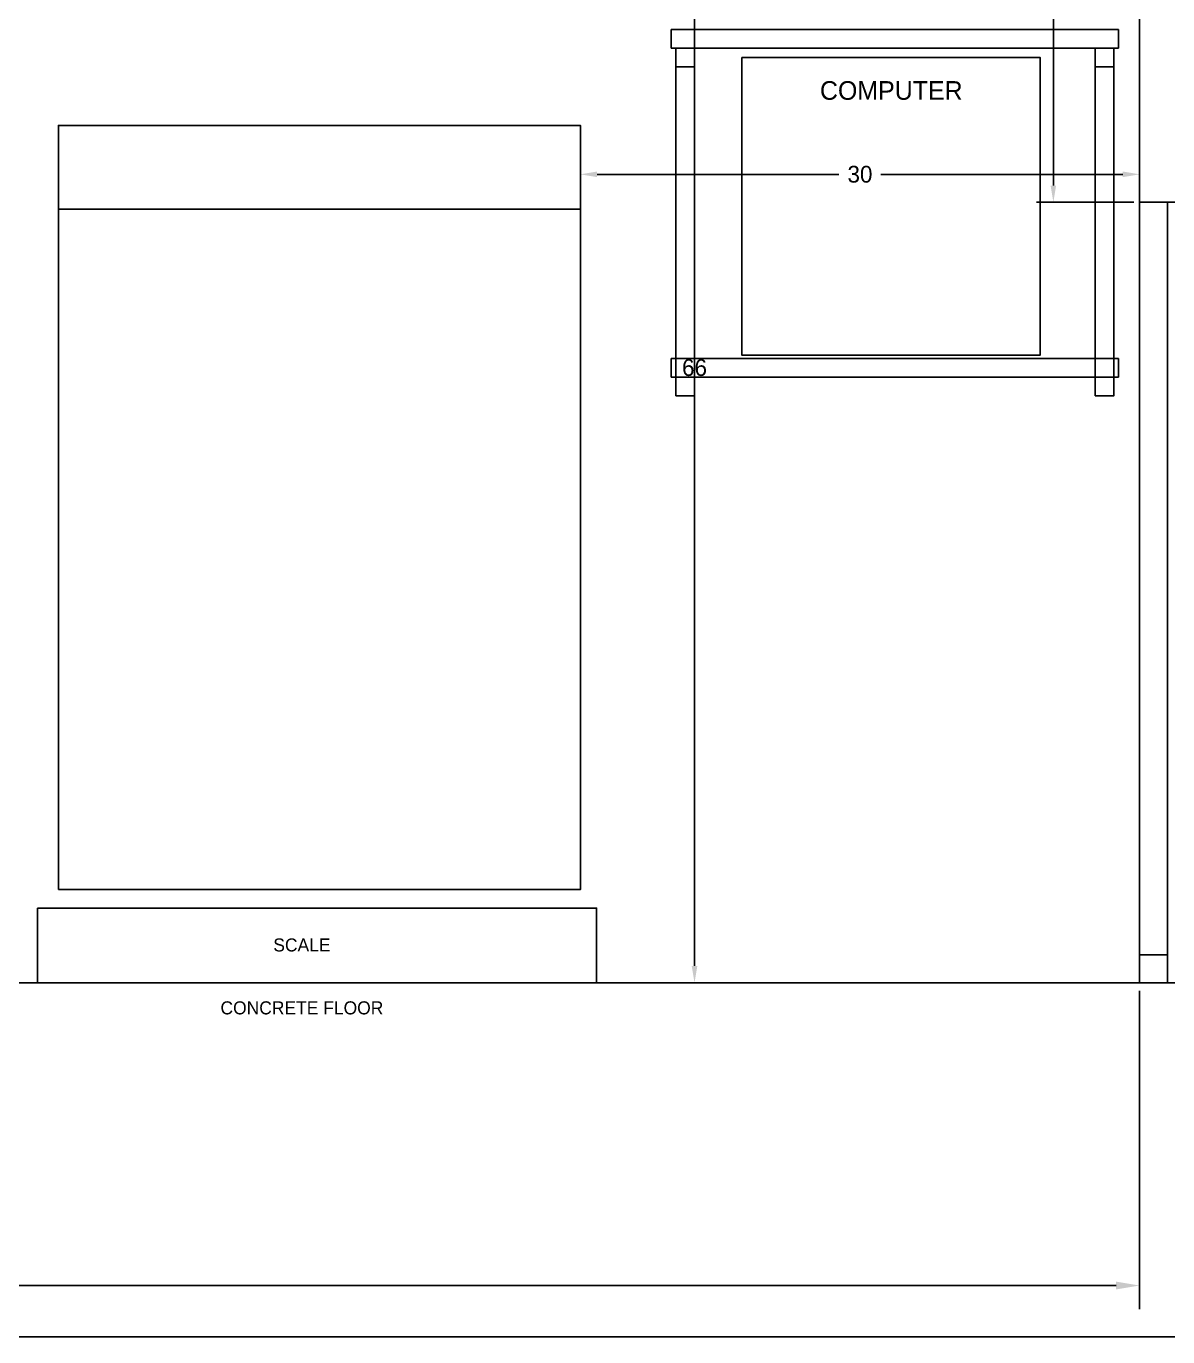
# Model space of a CAD drawing. Header units: inches. Extents: x -336 to 270, y -55 to 410.
# Drawn here: x -1.5 to 59.8, y -55.2 to 15.1 of the extents above; entities that cross this region are included whole.
import ezdxf

# ---------------------------------------------------------------- set-up
doc = ezdxf.new("R2010")
doc.units = ezdxf.units.IN
doc.header["$MEASUREMENT"] = 0
doc.layers.get('DEFPOINTS').update_dxf_attribs({"linetype": 'CONTINUOUS'})
for name, color, linetype in [('CABINET', 6, 'CONTINUOUS'), ('CONT', 1, 'CONTINUOUS'), ('ELEC', 1, 'CONTINUOUS')]:
    doc.layers.add(name, color=color, linetype=linetype)
doc.dimstyles.get("Standard").update_dxf_attribs({"dimtxt": 0.18, "dimasz": 0.18, "dimexe": 0.18, "dimexo": 0.0625, "dimgap": 0.09, "dimtad": 0, "dimtih": 1, "dimtoh": 1, "dimdec": 4, "dimzin": 0, "dimdsep": 46, "dimtxsty": 'Standard', "dimcen": 0.09, "dimadec": 0, "dimazin": 0, "dimtfac": 1, "dimtdec": 4, "dimtofl": 0, "dimtmove": 0, "dimatfit": 3, "dimfxl": 1, "dimtolj": 1, "dimtzin": 0, "dimarcsym": 0})

# ---------------------------------------------------------------- blocks, each defined once
blk = doc.blocks.new('*D7')
at = {"layer": 'CABINET', "color": 0, "lineweight": -2}
for p, q in [((29.313, 29.75), (35.275, 29.75)), ((34.375, 28.85), (34.375, -2.35)), ((34.375, -35.35), (34.375, -4.15)), ((29.438, -36.25), (35.275, -36.25))]:
    blk.add_line(p, q, dxfattribs=at)
at = {"layer": 'CABINET', "color": 0}
for points in [[(34.225, 28.85), (34.525, 28.85), (34.375, 29.75)], [(34.225, -35.35), (34.525, -35.35), (34.375, -36.25)]]:
    blk.add_solid(points, dxfattribs=at)
at = {"layer": 'DEFPOINTS', "color": 0}
for p in [(29, 29.75), (34.375, 29.75), (29.125, -36.25)]:
    blk.add_point(p, dxfattribs=at)
at = {"layer": 'CABINET', "color": 0, "insert": (34.375, -3.25), "char_height": 0.9, "attachment_point": 5}
blk.add_mtext('\\A1;66', dxfattribs=at)
blk = doc.blocks.new('*D10')
at = {"layer": 'CABINET', "color": 0, "lineweight": -2}
for p, q in [((28.25, 7.8125), (28.25, 6.225)), ((58.25, 7.8125), (58.25, 6.225)), ((29.15, 7.125), (42.125, 7.125)), ((57.35, 7.125), (44.375, 7.125))]:
    blk.add_line(p, q, dxfattribs=at)
at = {"layer": 'CABINET', "color": 0}
for points in [[(29.15, 7.275), (29.15, 6.975), (28.25, 7.125)], [(57.35, 7.275), (57.35, 6.975), (58.25, 7.125)]]:
    blk.add_solid(points, dxfattribs=at)
at = {"layer": 'DEFPOINTS', "color": 0}
for p in [(28.25, 8.125), (58.25, 8.125), (58.25, 7.125)]:
    blk.add_point(p, dxfattribs=at)
at = {"layer": 'CABINET', "color": 0, "insert": (43.25, 7.125), "char_height": 0.9, "attachment_point": 5}
blk.add_mtext('\\A1;30', dxfattribs=at)
blk = doc.blocks.new('*D11')
at = {"layer": 'CABINET', "color": 0, "lineweight": -2}
for p, q in [((57.9375, 35.625), (52.725, 35.625)), ((53.625, 34.725), (53.625, 21.525)), ((53.625, 6.525), (53.625, 19.725)), ((57.9375, 5.625), (52.725, 5.625))]:
    blk.add_line(p, q, dxfattribs=at)
at = {"layer": 'CABINET', "color": 0}
for points in [[(53.475, 34.725), (53.775, 34.725), (53.625, 35.625)], [(53.475, 6.525), (53.775, 6.525), (53.625, 5.625)]]:
    blk.add_solid(points, dxfattribs=at)
at = {"layer": 'DEFPOINTS', "color": 0}
for p in [(58.25, 35.625), (53.625, 5.625), (58.25, 5.625)]:
    blk.add_point(p, dxfattribs=at)
at = {"layer": 'CABINET', "color": 0, "insert": (53.625, 20.625), "char_height": 0.9, "attachment_point": 5}
blk.add_mtext('\\A1;30', dxfattribs=at)
blk = doc.blocks.new('*D21')
at = {"layer": 'DEFPOINTS', "color": 0}
for p in [(-235.125, -36.25), (58.25, -36.25), (58.25, -52.5)]:
    blk.add_point(p, dxfattribs=at)
at = {"layer": 'ELEC', "color": 0, "lineweight": -2}
for p, q in [((-235.125, -36.6875), (-235.125, -53.76)), ((58.25, -36.6875), (58.25, -53.76)), ((-233.865, -52.5), (-93.2675, -52.5)), ((56.99, -52.5), (-83.6075, -52.5))]:
    blk.add_line(p, q, dxfattribs=at)
at = {"layer": 'ELEC', "color": 0}
for points in [[(-233.865, -52.29), (-233.865, -52.71), (-235.125, -52.5)], [(56.99, -52.29), (56.99, -52.71), (58.25, -52.5)]]:
    blk.add_solid(points, dxfattribs=at)
at = {"layer": 'ELEC', "color": 0, "insert": (-88.4375, -52.5), "char_height": 1.26, "attachment_point": 5}
blk.add_mtext('\\A1;293 3/8', dxfattribs=at)

msp = doc.modelspace()

# ---------------------------------------------------------------- linework, layer by layer
at = {"layer": 'CABINET'}
for p, q in [((58.25, 35.625), (58.25, 5.625)), ((33.125, 14.896), (57.125, 14.896)), ((33.125, 13.896), (33.125, 14.896)), ((57.125, 14.896), (57.125, 13.896)), ((33.125, 13.896), (57.125, 13.896)), ((33.375, 12.896), (33.375, -3.755)), ((34.375, -3.755), (34.375, 12.896)), ((55.875, 12.896), (55.875, -3.755)), ((56.875, -3.755), (56.875, 12.896)), ((0.25, 5.25), (28.25, 5.25)), ((58.25, 5.625), (82.25, 5.625)), ((58.25, 5.625), (58.25, -36.25)), ((59.75, -36.25), (59.75, 5.625)), ((33.125, -2.755), (57.125, -2.755)), ((33.125, -3.755), (33.125, -2.755)), ((57.125, -2.755), (57.125, -3.755)), ((33.125, -3.755), (57.125, -3.755)), ((58.25, -34.75), (59.75, -34.75)), ((-235.125, -36.25), (270.375, -36.25)), ((58.25, -36.25), (59.75, -36.25))]:
    msp.add_line(p, q, dxfattribs=at)
for points in [[(33.375, 13.896), (34.375, 13.896), (34.375, 12.896), (33.375, 12.896)], [(36.9162, 13.4003), (52.9115, 13.4003), (52.9115, -2.5857), (36.9162, -2.5857)], [(55.875, 13.896), (56.875, 13.896), (56.875, 12.896), (55.875, 12.896)], [(0.25, -31.25), (28.25, -31.25), (28.25, 9.75), (0.25, 9.75)], [(33.375, -3.755), (34.375, -3.755), (34.375, -4.755), (33.375, -4.755)], [(55.875, -3.755), (56.875, -3.755), (56.875, -4.755), (55.875, -4.755)], [(-0.875, -32.25), (29.125, -32.25), (29.125, -36.25), (-0.875, -36.25)]]:
    msp.add_lwpolyline(points, close=True, dxfattribs=at)
at = {"layer": 'CONT'}
msp.add_line((-235.125, -55.25), (268.875, -55.25), dxfattribs=at)

# ---------------------------------------------------------------- texts
at = {"layer": 'CABINET', "insert": (37.25, 12.125), "char_height": 1, "attachment_point": 1}
msp.add_mtext_dynamic_manual_height_columns('\\pi3.8542;COMPUTER', width=15.375, gutter_width=2.5, heights=[0], dxfattribs=at)
at = {"layer": 'CABINET', "char_height": 0.7, "width": 19.625, "attachment_point": 2}
for s, insert in [('SCALE', (13.3125, -33.875)), ('CONCRETE FLOOR', (13.3125, -37.25))]:
    msp.add_mtext(s, dxfattribs=dict(at, insert=insert))

# ---------------------------------------------------------------- dimensions: what is measured, and where the dimension line sits
at = {"layer": 'CABINET'}
for base, p1, p2, picture, middle in [((53.625, 5.625), (58.25, 35.625), (58.25, 5.625), '*D11', (53.625, 20.625)), ((34.375, 29.75), (29.125, -36.25), (29, 29.75), '*D7', (34.375, -3.25))]:
    dim = msp.add_linear_dim(base=base, p1=p1, p2=p2, angle=90, dimstyle='Standard', override={"dimscale": 5, "dimdec": 3, "dimlunit": 5, "dimtdec": 3, "dimfrac": 2}, dxfattribs=at)
    dim.commit()
    dim.dimension.update_dxf_attribs({"geometry": picture, "text_midpoint": middle})
dim = msp.add_linear_dim(base=(58.25, 7.125), p1=(28.25, 8.125), p2=(58.25, 8.125), dimstyle='Standard', override={"dimscale": 5, "dimdec": 3, "dimlunit": 5, "dimtdec": 3, "dimfrac": 2}, dxfattribs=at)
dim.commit()
dim.dimension.update_dxf_attribs({"geometry": '*D10', "text_midpoint": (43.25, 7.125)})
at = {"layer": 'ELEC'}
dim = msp.add_linear_dim(base=(58.25, -52.5), p1=(-235.125, -36.25), p2=(58.25, -36.25), dimstyle='Standard', override={"dimscale": 7, "dimdec": 3, "dimlunit": 5, "dimtdec": 3, "dimfrac": 2}, dxfattribs=at)
dim.commit()
dim.dimension.update_dxf_attribs({"geometry": '*D21', "text_midpoint": (-88.4375, -52.5)})

doc.saveas('drawing.dxf')
